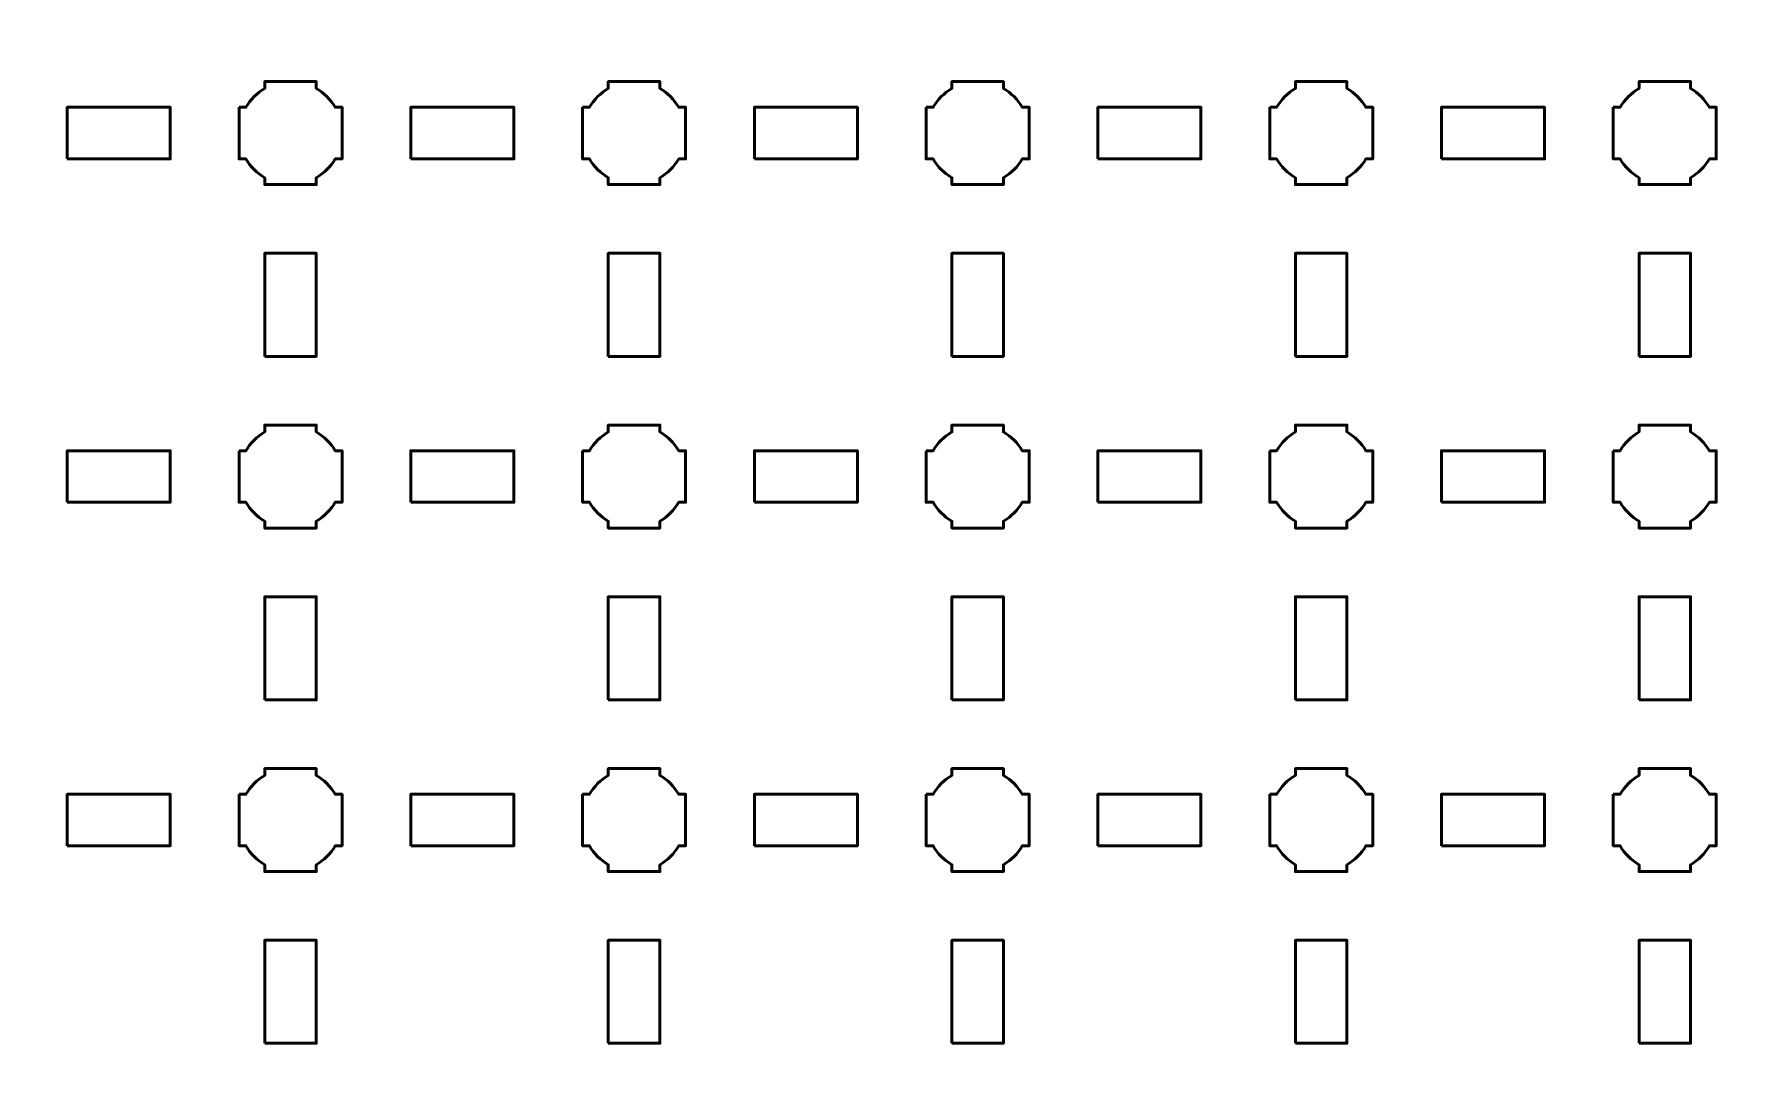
# Model space of a CAD drawing. Header units: centimetres. Extents: x -30.1 to 9.2, y -39.5 to 9.8.
# Drawn here: x -20.99 to -11, y -2.35 to 3.73 of the extents above; entities that cross this region are included whole.
import ezdxf

# ---------------------------------------------------------------- set-up
doc = ezdxf.new("R2010")
doc.units = ezdxf.units.CM
doc.header["$MEASUREMENT"] = 0
doc.layers.add('Layer 1', color=7, linetype='Continuous')

msp = doc.modelspace()

# ---------------------------------------------------------------- linework, layer by layer
at = {"layer": 'Layer 1', "lineweight": 53}
for points in [[(-20.8, 3), (-20.2, 3), (-20.2, 3.3), (-20.8, 3.3), (-20.8, 3)], [(-18.8, 3), (-18.2, 3), (-18.2, 3.3), (-18.8, 3.3), (-18.8, 3)], [(-16.8, 3), (-16.2, 3), (-16.2, 3.3), (-16.8, 3.3), (-16.8, 3)], [(-14.8, 3), (-14.2, 3), (-14.2, 3.3), (-14.8, 3.3), (-14.8, 3)], [(-12.8, 3), (-12.2, 3), (-12.2, 3.3), (-12.8, 3.3), (-12.8, 3)], [(-19.65, 1.85), (-19.35, 1.85), (-19.35, 2.45), (-19.65, 2.45), (-19.65, 1.85)], [(-17.65, 1.85), (-17.35, 1.85), (-17.35, 2.45), (-17.65, 2.45), (-17.65, 1.85)], [(-15.65, 1.85), (-15.35, 1.85), (-15.35, 2.45), (-15.65, 2.45), (-15.65, 1.85)], [(-13.65, 1.85), (-13.35, 1.85), (-13.35, 2.45), (-13.65, 2.45), (-13.65, 1.85)], [(-11.65, 1.85), (-11.35, 1.85), (-11.35, 2.45), (-11.65, 2.45), (-11.65, 1.85)], [(-20.8, 1), (-20.2, 1), (-20.2, 1.3), (-20.8, 1.3), (-20.8, 1)], [(-18.8, 1), (-18.2, 1), (-18.2, 1.3), (-18.8, 1.3), (-18.8, 1)], [(-16.8, 1), (-16.2, 1), (-16.2, 1.3), (-16.8, 1.3), (-16.8, 1)], [(-14.8, 1), (-14.2, 1), (-14.2, 1.3), (-14.8, 1.3), (-14.8, 1)], [(-12.8, 1), (-12.2, 1), (-12.2, 1.3), (-12.8, 1.3), (-12.8, 1)], [(-19.65, -0.15), (-19.35, -0.15), (-19.35, 0.45), (-19.65, 0.45), (-19.65, -0.15)], [(-17.65, -0.15), (-17.35, -0.15), (-17.35, 0.45), (-17.65, 0.45), (-17.65, -0.15)], [(-15.65, -0.15), (-15.35, -0.15), (-15.35, 0.45), (-15.65, 0.45), (-15.65, -0.15)], [(-13.65, -0.15), (-13.35, -0.15), (-13.35, 0.45), (-13.65, 0.45), (-13.65, -0.15)], [(-11.65, -0.15), (-11.35, -0.15), (-11.35, 0.45), (-11.65, 0.45), (-11.65, -0.15)], [(-20.8, -1), (-20.2, -1), (-20.2, -0.7), (-20.8, -0.7), (-20.8, -1)], [(-18.8, -1), (-18.2, -1), (-18.2, -0.7), (-18.8, -0.7), (-18.8, -1)], [(-16.8, -1), (-16.2, -1), (-16.2, -0.7), (-16.8, -0.7), (-16.8, -1)], [(-14.8, -1), (-14.2, -1), (-14.2, -0.7), (-14.8, -0.7), (-14.8, -1)], [(-12.8, -1), (-12.2, -1), (-12.2, -0.7), (-12.8, -0.7), (-12.8, -1)], [(-19.65, -2.15), (-19.35, -2.15), (-19.35, -1.55), (-19.65, -1.55), (-19.65, -2.15)], [(-17.65, -2.15), (-17.35, -2.15), (-17.35, -1.55), (-17.65, -1.55), (-17.65, -2.15)], [(-15.65, -2.15), (-15.35, -2.15), (-15.35, -1.55), (-15.65, -1.55), (-15.65, -2.15)], [(-13.65, -2.15), (-13.35, -2.15), (-13.35, -1.55), (-13.65, -1.55), (-13.65, -2.15)], [(-11.65, -2.15), (-11.35, -2.15), (-11.35, -1.55), (-11.65, -1.55), (-11.65, -2.15)]]:
    msp.add_lwpolyline(points, close=True, dxfattribs=at)
for points, knots in [([(-30.15, -39), (-30.15, -39), (-30.15, 9.3), (-30.15, 9.3), (-30.15, 9.3), (-30.15, 9.57609), (-29.92609, 9.8), (-29.65, 9.8), (-29.65, 9.8), (-29.65, 9.8), (8.65, 9.8), (8.65, 9.8), (8.65, 9.8), (8.92609, 9.8), (9.15, 9.57609), (9.15, 9.3), (9.15, 9.3), (9.15, 9.3), (9.15, -39), (9.15, -39), (9.15, -39), (9.15, -39.27609), (8.92609, -39.5), (8.65, -39.5), (8.65, -39.5), (8.65, -39.5), (-29.65, -39.5), (-29.65, -39.5), (-29.65, -39.5), (-29.92609, -39.5), (-30.15, -39.27609), (-30.15, -39)], [0, 0, 0, 0, 0.125, 0.125, 0.125, 0.125, 0.25, 0.25, 0.25, 0.25, 0.375, 0.375, 0.375, 0.375, 0.5, 0.5, 0.5, 0.5, 0.625, 0.625, 0.625, 0.625, 0.75, 0.75, 0.75, 0.75, 0.875, 0.875, 0.875, 0.875, 1, 1, 1, 1]), ([(-19.8, 3.3), (-19.8, 3.3), (-19.75985, 3.3), (-19.75985, 3.3), (-19.75985, 3.3), (-19.7335, 3.34553), (-19.69553, 3.3835), (-19.65, 3.40985), (-19.65, 3.40985), (-19.65, 3.40985), (-19.65, 3.45), (-19.65, 3.45), (-19.65, 3.45), (-19.65, 3.45), (-19.5, 3.45), (-19.5, 3.45), (-19.5, 3.45), (-19.5, 3.45), (-19.35, 3.45), (-19.35, 3.45), (-19.35, 3.45), (-19.35, 3.45), (-19.35, 3.40985), (-19.35, 3.40985), (-19.35, 3.40985), (-19.30447, 3.3835), (-19.2665, 3.34553), (-19.24015, 3.3), (-19.24015, 3.3), (-19.24015, 3.3), (-19.2, 3.3), (-19.2, 3.3), (-19.2, 3.3), (-19.2, 3.3), (-19.2, 3.15), (-19.2, 3.15), (-19.2, 3.15), (-19.2, 3.15), (-19.2, 3), (-19.2, 3), (-19.2, 3), (-19.2, 3), (-19.24015, 3), (-19.24015, 3), (-19.24015, 3), (-19.2665, 2.95447), (-19.30447, 2.9165), (-19.35, 2.89015), (-19.35, 2.89015), (-19.35, 2.89015), (-19.35, 2.85), (-19.35, 2.85), (-19.35, 2.85), (-19.35, 2.85), (-19.5, 2.85), (-19.5, 2.85), (-19.5, 2.85), (-19.5, 2.85), (-19.65, 2.85), (-19.65, 2.85), (-19.65, 2.85), (-19.65, 2.85), (-19.65, 2.89015), (-19.65, 2.89015), (-19.65, 2.89015), (-19.69553, 2.9165), (-19.7335, 2.95447), (-19.75985, 3), (-19.75985, 3), (-19.75985, 3), (-19.8, 3), (-19.8, 3), (-19.8, 3), (-19.8, 3), (-19.8, 3.15), (-19.8, 3.15), (-19.8, 3.15), (-19.8, 3.15), (-19.8, 3.3), (-19.8, 3.3)], [0, 0, 0, 0, 0.05, 0.05, 0.05, 0.05, 0.1, 0.1, 0.1, 0.1, 0.15, 0.15, 0.15, 0.15, 0.2, 0.2, 0.2, 0.2, 0.25, 0.25, 0.25, 0.25, 0.3, 0.3, 0.3, 0.3, 0.35, 0.35, 0.35, 0.35, 0.4, 0.4, 0.4, 0.4, 0.45, 0.45, 0.45, 0.45, 0.5, 0.5, 0.5, 0.5, 0.55, 0.55, 0.55, 0.55, 0.6, 0.6, 0.6, 0.6, 0.65, 0.65, 0.65, 0.65, 0.7, 0.7, 0.7, 0.7, 0.75, 0.75, 0.75, 0.75, 0.8, 0.8, 0.8, 0.8, 0.85, 0.85, 0.85, 0.85, 0.9, 0.9, 0.9, 0.9, 0.95, 0.95, 0.95, 0.95, 1, 1, 1, 1]), ([(-17.8, 3.3), (-17.8, 3.3), (-17.75985, 3.3), (-17.75985, 3.3), (-17.75985, 3.3), (-17.7335, 3.34553), (-17.69553, 3.3835), (-17.65, 3.40985), (-17.65, 3.40985), (-17.65, 3.40985), (-17.65, 3.45), (-17.65, 3.45), (-17.65, 3.45), (-17.65, 3.45), (-17.5, 3.45), (-17.5, 3.45), (-17.5, 3.45), (-17.5, 3.45), (-17.35, 3.45), (-17.35, 3.45), (-17.35, 3.45), (-17.35, 3.45), (-17.35, 3.40985), (-17.35, 3.40985), (-17.35, 3.40985), (-17.30447, 3.3835), (-17.2665, 3.34553), (-17.24015, 3.3), (-17.24015, 3.3), (-17.24015, 3.3), (-17.2, 3.3), (-17.2, 3.3), (-17.2, 3.3), (-17.2, 3.3), (-17.2, 3.15), (-17.2, 3.15), (-17.2, 3.15), (-17.2, 3.15), (-17.2, 3), (-17.2, 3), (-17.2, 3), (-17.2, 3), (-17.24015, 3), (-17.24015, 3), (-17.24015, 3), (-17.2665, 2.95447), (-17.30447, 2.9165), (-17.35, 2.89015), (-17.35, 2.89015), (-17.35, 2.89015), (-17.35, 2.85), (-17.35, 2.85), (-17.35, 2.85), (-17.35, 2.85), (-17.5, 2.85), (-17.5, 2.85), (-17.5, 2.85), (-17.5, 2.85), (-17.65, 2.85), (-17.65, 2.85), (-17.65, 2.85), (-17.65, 2.85), (-17.65, 2.89015), (-17.65, 2.89015), (-17.65, 2.89015), (-17.69553, 2.9165), (-17.7335, 2.95447), (-17.75985, 3), (-17.75985, 3), (-17.75985, 3), (-17.8, 3), (-17.8, 3), (-17.8, 3), (-17.8, 3), (-17.8, 3.15), (-17.8, 3.15), (-17.8, 3.15), (-17.8, 3.15), (-17.8, 3.3), (-17.8, 3.3)], [0, 0, 0, 0, 0.05, 0.05, 0.05, 0.05, 0.1, 0.1, 0.1, 0.1, 0.15, 0.15, 0.15, 0.15, 0.2, 0.2, 0.2, 0.2, 0.25, 0.25, 0.25, 0.25, 0.3, 0.3, 0.3, 0.3, 0.35, 0.35, 0.35, 0.35, 0.4, 0.4, 0.4, 0.4, 0.45, 0.45, 0.45, 0.45, 0.5, 0.5, 0.5, 0.5, 0.55, 0.55, 0.55, 0.55, 0.6, 0.6, 0.6, 0.6, 0.65, 0.65, 0.65, 0.65, 0.7, 0.7, 0.7, 0.7, 0.75, 0.75, 0.75, 0.75, 0.8, 0.8, 0.8, 0.8, 0.85, 0.85, 0.85, 0.85, 0.9, 0.9, 0.9, 0.9, 0.95, 0.95, 0.95, 0.95, 1, 1, 1, 1]), ([(-15.8, 3.3), (-15.8, 3.3), (-15.75985, 3.3), (-15.75985, 3.3), (-15.75985, 3.3), (-15.7335, 3.34553), (-15.69553, 3.3835), (-15.65, 3.40985), (-15.65, 3.40985), (-15.65, 3.40985), (-15.65, 3.45), (-15.65, 3.45), (-15.65, 3.45), (-15.65, 3.45), (-15.5, 3.45), (-15.5, 3.45), (-15.5, 3.45), (-15.5, 3.45), (-15.35, 3.45), (-15.35, 3.45), (-15.35, 3.45), (-15.35, 3.45), (-15.35, 3.40985), (-15.35, 3.40985), (-15.35, 3.40985), (-15.30447, 3.3835), (-15.2665, 3.34553), (-15.24015, 3.3), (-15.24015, 3.3), (-15.24015, 3.3), (-15.2, 3.3), (-15.2, 3.3), (-15.2, 3.3), (-15.2, 3.3), (-15.2, 3.15), (-15.2, 3.15), (-15.2, 3.15), (-15.2, 3.15), (-15.2, 3), (-15.2, 3), (-15.2, 3), (-15.2, 3), (-15.24015, 3), (-15.24015, 3), (-15.24015, 3), (-15.2665, 2.95447), (-15.30447, 2.9165), (-15.35, 2.89015), (-15.35, 2.89015), (-15.35, 2.89015), (-15.35, 2.85), (-15.35, 2.85), (-15.35, 2.85), (-15.35, 2.85), (-15.5, 2.85), (-15.5, 2.85), (-15.5, 2.85), (-15.5, 2.85), (-15.65, 2.85), (-15.65, 2.85), (-15.65, 2.85), (-15.65, 2.85), (-15.65, 2.89015), (-15.65, 2.89015), (-15.65, 2.89015), (-15.69553, 2.9165), (-15.7335, 2.95447), (-15.75985, 3), (-15.75985, 3), (-15.75985, 3), (-15.8, 3), (-15.8, 3), (-15.8, 3), (-15.8, 3), (-15.8, 3.15), (-15.8, 3.15), (-15.8, 3.15), (-15.8, 3.15), (-15.8, 3.3), (-15.8, 3.3)], [0, 0, 0, 0, 0.05, 0.05, 0.05, 0.05, 0.1, 0.1, 0.1, 0.1, 0.15, 0.15, 0.15, 0.15, 0.2, 0.2, 0.2, 0.2, 0.25, 0.25, 0.25, 0.25, 0.3, 0.3, 0.3, 0.3, 0.35, 0.35, 0.35, 0.35, 0.4, 0.4, 0.4, 0.4, 0.45, 0.45, 0.45, 0.45, 0.5, 0.5, 0.5, 0.5, 0.55, 0.55, 0.55, 0.55, 0.6, 0.6, 0.6, 0.6, 0.65, 0.65, 0.65, 0.65, 0.7, 0.7, 0.7, 0.7, 0.75, 0.75, 0.75, 0.75, 0.8, 0.8, 0.8, 0.8, 0.85, 0.85, 0.85, 0.85, 0.9, 0.9, 0.9, 0.9, 0.95, 0.95, 0.95, 0.95, 1, 1, 1, 1]), ([(-13.8, 3.3), (-13.8, 3.3), (-13.75985, 3.3), (-13.75985, 3.3), (-13.75985, 3.3), (-13.7335, 3.34553), (-13.69553, 3.3835), (-13.65, 3.40985), (-13.65, 3.40985), (-13.65, 3.40985), (-13.65, 3.45), (-13.65, 3.45), (-13.65, 3.45), (-13.65, 3.45), (-13.5, 3.45), (-13.5, 3.45), (-13.5, 3.45), (-13.5, 3.45), (-13.35, 3.45), (-13.35, 3.45), (-13.35, 3.45), (-13.35, 3.45), (-13.35, 3.40985), (-13.35, 3.40985), (-13.35, 3.40985), (-13.30447, 3.3835), (-13.2665, 3.34553), (-13.24015, 3.3), (-13.24015, 3.3), (-13.24015, 3.3), (-13.2, 3.3), (-13.2, 3.3), (-13.2, 3.3), (-13.2, 3.3), (-13.2, 3.15), (-13.2, 3.15), (-13.2, 3.15), (-13.2, 3.15), (-13.2, 3), (-13.2, 3), (-13.2, 3), (-13.2, 3), (-13.24015, 3), (-13.24015, 3), (-13.24015, 3), (-13.2665, 2.95447), (-13.30447, 2.9165), (-13.35, 2.89015), (-13.35, 2.89015), (-13.35, 2.89015), (-13.35, 2.85), (-13.35, 2.85), (-13.35, 2.85), (-13.35, 2.85), (-13.5, 2.85), (-13.5, 2.85), (-13.5, 2.85), (-13.5, 2.85), (-13.65, 2.85), (-13.65, 2.85), (-13.65, 2.85), (-13.65, 2.85), (-13.65, 2.89015), (-13.65, 2.89015), (-13.65, 2.89015), (-13.69553, 2.9165), (-13.7335, 2.95447), (-13.75985, 3), (-13.75985, 3), (-13.75985, 3), (-13.8, 3), (-13.8, 3), (-13.8, 3), (-13.8, 3), (-13.8, 3.15), (-13.8, 3.15), (-13.8, 3.15), (-13.8, 3.15), (-13.8, 3.3), (-13.8, 3.3)], [0, 0, 0, 0, 0.05, 0.05, 0.05, 0.05, 0.1, 0.1, 0.1, 0.1, 0.15, 0.15, 0.15, 0.15, 0.2, 0.2, 0.2, 0.2, 0.25, 0.25, 0.25, 0.25, 0.3, 0.3, 0.3, 0.3, 0.35, 0.35, 0.35, 0.35, 0.4, 0.4, 0.4, 0.4, 0.45, 0.45, 0.45, 0.45, 0.5, 0.5, 0.5, 0.5, 0.55, 0.55, 0.55, 0.55, 0.6, 0.6, 0.6, 0.6, 0.65, 0.65, 0.65, 0.65, 0.7, 0.7, 0.7, 0.7, 0.75, 0.75, 0.75, 0.75, 0.8, 0.8, 0.8, 0.8, 0.85, 0.85, 0.85, 0.85, 0.9, 0.9, 0.9, 0.9, 0.95, 0.95, 0.95, 0.95, 1, 1, 1, 1]), ([(-11.8, 3.3), (-11.8, 3.3), (-11.75985, 3.3), (-11.75985, 3.3), (-11.75985, 3.3), (-11.7335, 3.34553), (-11.69553, 3.3835), (-11.65, 3.40985), (-11.65, 3.40985), (-11.65, 3.40985), (-11.65, 3.45), (-11.65, 3.45), (-11.65, 3.45), (-11.65, 3.45), (-11.5, 3.45), (-11.5, 3.45), (-11.5, 3.45), (-11.5, 3.45), (-11.35, 3.45), (-11.35, 3.45), (-11.35, 3.45), (-11.35, 3.45), (-11.35, 3.40985), (-11.35, 3.40985), (-11.35, 3.40985), (-11.30447, 3.3835), (-11.2665, 3.34553), (-11.24015, 3.3), (-11.24015, 3.3), (-11.24015, 3.3), (-11.2, 3.3), (-11.2, 3.3), (-11.2, 3.3), (-11.2, 3.3), (-11.2, 3.15), (-11.2, 3.15), (-11.2, 3.15), (-11.2, 3.15), (-11.2, 3), (-11.2, 3), (-11.2, 3), (-11.2, 3), (-11.24015, 3), (-11.24015, 3), (-11.24015, 3), (-11.2665, 2.95447), (-11.30447, 2.9165), (-11.35, 2.89015), (-11.35, 2.89015), (-11.35, 2.89015), (-11.35, 2.85), (-11.35, 2.85), (-11.35, 2.85), (-11.35, 2.85), (-11.5, 2.85), (-11.5, 2.85), (-11.5, 2.85), (-11.5, 2.85), (-11.65, 2.85), (-11.65, 2.85), (-11.65, 2.85), (-11.65, 2.85), (-11.65, 2.89015), (-11.65, 2.89015), (-11.65, 2.89015), (-11.69553, 2.9165), (-11.7335, 2.95447), (-11.75985, 3), (-11.75985, 3), (-11.75985, 3), (-11.8, 3), (-11.8, 3), (-11.8, 3), (-11.8, 3), (-11.8, 3.15), (-11.8, 3.15), (-11.8, 3.15), (-11.8, 3.15), (-11.8, 3.3), (-11.8, 3.3)], [0, 0, 0, 0, 0.05, 0.05, 0.05, 0.05, 0.1, 0.1, 0.1, 0.1, 0.15, 0.15, 0.15, 0.15, 0.2, 0.2, 0.2, 0.2, 0.25, 0.25, 0.25, 0.25, 0.3, 0.3, 0.3, 0.3, 0.35, 0.35, 0.35, 0.35, 0.4, 0.4, 0.4, 0.4, 0.45, 0.45, 0.45, 0.45, 0.5, 0.5, 0.5, 0.5, 0.55, 0.55, 0.55, 0.55, 0.6, 0.6, 0.6, 0.6, 0.65, 0.65, 0.65, 0.65, 0.7, 0.7, 0.7, 0.7, 0.75, 0.75, 0.75, 0.75, 0.8, 0.8, 0.8, 0.8, 0.85, 0.85, 0.85, 0.85, 0.9, 0.9, 0.9, 0.9, 0.95, 0.95, 0.95, 0.95, 1, 1, 1, 1]), ([(-19.8, 1.3), (-19.8, 1.3), (-19.75985, 1.3), (-19.75985, 1.3), (-19.75985, 1.3), (-19.7335, 1.34553), (-19.69553, 1.3835), (-19.65, 1.40985), (-19.65, 1.40985), (-19.65, 1.40985), (-19.65, 1.45), (-19.65, 1.45), (-19.65, 1.45), (-19.65, 1.45), (-19.5, 1.45), (-19.5, 1.45), (-19.5, 1.45), (-19.5, 1.45), (-19.35, 1.45), (-19.35, 1.45), (-19.35, 1.45), (-19.35, 1.45), (-19.35, 1.40985), (-19.35, 1.40985), (-19.35, 1.40985), (-19.30447, 1.3835), (-19.2665, 1.34553), (-19.24015, 1.3), (-19.24015, 1.3), (-19.24015, 1.3), (-19.2, 1.3), (-19.2, 1.3), (-19.2, 1.3), (-19.2, 1.3), (-19.2, 1.15), (-19.2, 1.15), (-19.2, 1.15), (-19.2, 1.15), (-19.2, 1), (-19.2, 1), (-19.2, 1), (-19.2, 1), (-19.24015, 1), (-19.24015, 1), (-19.24015, 1), (-19.2665, 0.95447), (-19.30447, 0.9165), (-19.35, 0.89015), (-19.35, 0.89015), (-19.35, 0.89015), (-19.35, 0.85), (-19.35, 0.85), (-19.35, 0.85), (-19.35, 0.85), (-19.5, 0.85), (-19.5, 0.85), (-19.5, 0.85), (-19.5, 0.85), (-19.65, 0.85), (-19.65, 0.85), (-19.65, 0.85), (-19.65, 0.85), (-19.65, 0.89015), (-19.65, 0.89015), (-19.65, 0.89015), (-19.69553, 0.9165), (-19.7335, 0.95447), (-19.75985, 1), (-19.75985, 1), (-19.75985, 1), (-19.8, 1), (-19.8, 1), (-19.8, 1), (-19.8, 1), (-19.8, 1.15), (-19.8, 1.15), (-19.8, 1.15), (-19.8, 1.15), (-19.8, 1.3), (-19.8, 1.3)], [0, 0, 0, 0, 0.05, 0.05, 0.05, 0.05, 0.1, 0.1, 0.1, 0.1, 0.15, 0.15, 0.15, 0.15, 0.2, 0.2, 0.2, 0.2, 0.25, 0.25, 0.25, 0.25, 0.3, 0.3, 0.3, 0.3, 0.35, 0.35, 0.35, 0.35, 0.4, 0.4, 0.4, 0.4, 0.45, 0.45, 0.45, 0.45, 0.5, 0.5, 0.5, 0.5, 0.55, 0.55, 0.55, 0.55, 0.6, 0.6, 0.6, 0.6, 0.65, 0.65, 0.65, 0.65, 0.7, 0.7, 0.7, 0.7, 0.75, 0.75, 0.75, 0.75, 0.8, 0.8, 0.8, 0.8, 0.85, 0.85, 0.85, 0.85, 0.9, 0.9, 0.9, 0.9, 0.95, 0.95, 0.95, 0.95, 1, 1, 1, 1]), ([(-17.8, 1.3), (-17.8, 1.3), (-17.75985, 1.3), (-17.75985, 1.3), (-17.75985, 1.3), (-17.7335, 1.34553), (-17.69553, 1.3835), (-17.65, 1.40985), (-17.65, 1.40985), (-17.65, 1.40985), (-17.65, 1.45), (-17.65, 1.45), (-17.65, 1.45), (-17.65, 1.45), (-17.5, 1.45), (-17.5, 1.45), (-17.5, 1.45), (-17.5, 1.45), (-17.35, 1.45), (-17.35, 1.45), (-17.35, 1.45), (-17.35, 1.45), (-17.35, 1.40985), (-17.35, 1.40985), (-17.35, 1.40985), (-17.30447, 1.3835), (-17.2665, 1.34553), (-17.24015, 1.3), (-17.24015, 1.3), (-17.24015, 1.3), (-17.2, 1.3), (-17.2, 1.3), (-17.2, 1.3), (-17.2, 1.3), (-17.2, 1.15), (-17.2, 1.15), (-17.2, 1.15), (-17.2, 1.15), (-17.2, 1), (-17.2, 1), (-17.2, 1), (-17.2, 1), (-17.24015, 1), (-17.24015, 1), (-17.24015, 1), (-17.2665, 0.95447), (-17.30447, 0.9165), (-17.35, 0.89015), (-17.35, 0.89015), (-17.35, 0.89015), (-17.35, 0.85), (-17.35, 0.85), (-17.35, 0.85), (-17.35, 0.85), (-17.5, 0.85), (-17.5, 0.85), (-17.5, 0.85), (-17.5, 0.85), (-17.65, 0.85), (-17.65, 0.85), (-17.65, 0.85), (-17.65, 0.85), (-17.65, 0.89015), (-17.65, 0.89015), (-17.65, 0.89015), (-17.69553, 0.9165), (-17.7335, 0.95447), (-17.75985, 1), (-17.75985, 1), (-17.75985, 1), (-17.8, 1), (-17.8, 1), (-17.8, 1), (-17.8, 1), (-17.8, 1.15), (-17.8, 1.15), (-17.8, 1.15), (-17.8, 1.15), (-17.8, 1.3), (-17.8, 1.3)], [0, 0, 0, 0, 0.05, 0.05, 0.05, 0.05, 0.1, 0.1, 0.1, 0.1, 0.15, 0.15, 0.15, 0.15, 0.2, 0.2, 0.2, 0.2, 0.25, 0.25, 0.25, 0.25, 0.3, 0.3, 0.3, 0.3, 0.35, 0.35, 0.35, 0.35, 0.4, 0.4, 0.4, 0.4, 0.45, 0.45, 0.45, 0.45, 0.5, 0.5, 0.5, 0.5, 0.55, 0.55, 0.55, 0.55, 0.6, 0.6, 0.6, 0.6, 0.65, 0.65, 0.65, 0.65, 0.7, 0.7, 0.7, 0.7, 0.75, 0.75, 0.75, 0.75, 0.8, 0.8, 0.8, 0.8, 0.85, 0.85, 0.85, 0.85, 0.9, 0.9, 0.9, 0.9, 0.95, 0.95, 0.95, 0.95, 1, 1, 1, 1]), ([(-15.8, 1.3), (-15.8, 1.3), (-15.75985, 1.3), (-15.75985, 1.3), (-15.75985, 1.3), (-15.7335, 1.34553), (-15.69553, 1.3835), (-15.65, 1.40985), (-15.65, 1.40985), (-15.65, 1.40985), (-15.65, 1.45), (-15.65, 1.45), (-15.65, 1.45), (-15.65, 1.45), (-15.5, 1.45), (-15.5, 1.45), (-15.5, 1.45), (-15.5, 1.45), (-15.35, 1.45), (-15.35, 1.45), (-15.35, 1.45), (-15.35, 1.45), (-15.35, 1.40985), (-15.35, 1.40985), (-15.35, 1.40985), (-15.30447, 1.3835), (-15.2665, 1.34553), (-15.24015, 1.3), (-15.24015, 1.3), (-15.24015, 1.3), (-15.2, 1.3), (-15.2, 1.3), (-15.2, 1.3), (-15.2, 1.3), (-15.2, 1.15), (-15.2, 1.15), (-15.2, 1.15), (-15.2, 1.15), (-15.2, 1), (-15.2, 1), (-15.2, 1), (-15.2, 1), (-15.24015, 1), (-15.24015, 1), (-15.24015, 1), (-15.2665, 0.95447), (-15.30447, 0.9165), (-15.35, 0.89015), (-15.35, 0.89015), (-15.35, 0.89015), (-15.35, 0.85), (-15.35, 0.85), (-15.35, 0.85), (-15.35, 0.85), (-15.5, 0.85), (-15.5, 0.85), (-15.5, 0.85), (-15.5, 0.85), (-15.65, 0.85), (-15.65, 0.85), (-15.65, 0.85), (-15.65, 0.85), (-15.65, 0.89015), (-15.65, 0.89015), (-15.65, 0.89015), (-15.69553, 0.9165), (-15.7335, 0.95447), (-15.75985, 1), (-15.75985, 1), (-15.75985, 1), (-15.8, 1), (-15.8, 1), (-15.8, 1), (-15.8, 1), (-15.8, 1.15), (-15.8, 1.15), (-15.8, 1.15), (-15.8, 1.15), (-15.8, 1.3), (-15.8, 1.3)], [0, 0, 0, 0, 0.05, 0.05, 0.05, 0.05, 0.1, 0.1, 0.1, 0.1, 0.15, 0.15, 0.15, 0.15, 0.2, 0.2, 0.2, 0.2, 0.25, 0.25, 0.25, 0.25, 0.3, 0.3, 0.3, 0.3, 0.35, 0.35, 0.35, 0.35, 0.4, 0.4, 0.4, 0.4, 0.45, 0.45, 0.45, 0.45, 0.5, 0.5, 0.5, 0.5, 0.55, 0.55, 0.55, 0.55, 0.6, 0.6, 0.6, 0.6, 0.65, 0.65, 0.65, 0.65, 0.7, 0.7, 0.7, 0.7, 0.75, 0.75, 0.75, 0.75, 0.8, 0.8, 0.8, 0.8, 0.85, 0.85, 0.85, 0.85, 0.9, 0.9, 0.9, 0.9, 0.95, 0.95, 0.95, 0.95, 1, 1, 1, 1]), ([(-13.8, 1.3), (-13.8, 1.3), (-13.75985, 1.3), (-13.75985, 1.3), (-13.75985, 1.3), (-13.7335, 1.34553), (-13.69553, 1.3835), (-13.65, 1.40985), (-13.65, 1.40985), (-13.65, 1.40985), (-13.65, 1.45), (-13.65, 1.45), (-13.65, 1.45), (-13.65, 1.45), (-13.5, 1.45), (-13.5, 1.45), (-13.5, 1.45), (-13.5, 1.45), (-13.35, 1.45), (-13.35, 1.45), (-13.35, 1.45), (-13.35, 1.45), (-13.35, 1.40985), (-13.35, 1.40985), (-13.35, 1.40985), (-13.30447, 1.3835), (-13.2665, 1.34553), (-13.24015, 1.3), (-13.24015, 1.3), (-13.24015, 1.3), (-13.2, 1.3), (-13.2, 1.3), (-13.2, 1.3), (-13.2, 1.3), (-13.2, 1.15), (-13.2, 1.15), (-13.2, 1.15), (-13.2, 1.15), (-13.2, 1), (-13.2, 1), (-13.2, 1), (-13.2, 1), (-13.24015, 1), (-13.24015, 1), (-13.24015, 1), (-13.2665, 0.95447), (-13.30447, 0.9165), (-13.35, 0.89015), (-13.35, 0.89015), (-13.35, 0.89015), (-13.35, 0.85), (-13.35, 0.85), (-13.35, 0.85), (-13.35, 0.85), (-13.5, 0.85), (-13.5, 0.85), (-13.5, 0.85), (-13.5, 0.85), (-13.65, 0.85), (-13.65, 0.85), (-13.65, 0.85), (-13.65, 0.85), (-13.65, 0.89015), (-13.65, 0.89015), (-13.65, 0.89015), (-13.69553, 0.9165), (-13.7335, 0.95447), (-13.75985, 1), (-13.75985, 1), (-13.75985, 1), (-13.8, 1), (-13.8, 1), (-13.8, 1), (-13.8, 1), (-13.8, 1.15), (-13.8, 1.15), (-13.8, 1.15), (-13.8, 1.15), (-13.8, 1.3), (-13.8, 1.3)], [0, 0, 0, 0, 0.05, 0.05, 0.05, 0.05, 0.1, 0.1, 0.1, 0.1, 0.15, 0.15, 0.15, 0.15, 0.2, 0.2, 0.2, 0.2, 0.25, 0.25, 0.25, 0.25, 0.3, 0.3, 0.3, 0.3, 0.35, 0.35, 0.35, 0.35, 0.4, 0.4, 0.4, 0.4, 0.45, 0.45, 0.45, 0.45, 0.5, 0.5, 0.5, 0.5, 0.55, 0.55, 0.55, 0.55, 0.6, 0.6, 0.6, 0.6, 0.65, 0.65, 0.65, 0.65, 0.7, 0.7, 0.7, 0.7, 0.75, 0.75, 0.75, 0.75, 0.8, 0.8, 0.8, 0.8, 0.85, 0.85, 0.85, 0.85, 0.9, 0.9, 0.9, 0.9, 0.95, 0.95, 0.95, 0.95, 1, 1, 1, 1]), ([(-11.8, 1.3), (-11.8, 1.3), (-11.75985, 1.3), (-11.75985, 1.3), (-11.75985, 1.3), (-11.7335, 1.34553), (-11.69553, 1.3835), (-11.65, 1.40985), (-11.65, 1.40985), (-11.65, 1.40985), (-11.65, 1.45), (-11.65, 1.45), (-11.65, 1.45), (-11.65, 1.45), (-11.5, 1.45), (-11.5, 1.45), (-11.5, 1.45), (-11.5, 1.45), (-11.35, 1.45), (-11.35, 1.45), (-11.35, 1.45), (-11.35, 1.45), (-11.35, 1.40985), (-11.35, 1.40985), (-11.35, 1.40985), (-11.30447, 1.3835), (-11.2665, 1.34553), (-11.24015, 1.3), (-11.24015, 1.3), (-11.24015, 1.3), (-11.2, 1.3), (-11.2, 1.3), (-11.2, 1.3), (-11.2, 1.3), (-11.2, 1.15), (-11.2, 1.15), (-11.2, 1.15), (-11.2, 1.15), (-11.2, 1), (-11.2, 1), (-11.2, 1), (-11.2, 1), (-11.24015, 1), (-11.24015, 1), (-11.24015, 1), (-11.2665, 0.95447), (-11.30447, 0.9165), (-11.35, 0.89015), (-11.35, 0.89015), (-11.35, 0.89015), (-11.35, 0.85), (-11.35, 0.85), (-11.35, 0.85), (-11.35, 0.85), (-11.5, 0.85), (-11.5, 0.85), (-11.5, 0.85), (-11.5, 0.85), (-11.65, 0.85), (-11.65, 0.85), (-11.65, 0.85), (-11.65, 0.85), (-11.65, 0.89015), (-11.65, 0.89015), (-11.65, 0.89015), (-11.69553, 0.9165), (-11.7335, 0.95447), (-11.75985, 1), (-11.75985, 1), (-11.75985, 1), (-11.8, 1), (-11.8, 1), (-11.8, 1), (-11.8, 1), (-11.8, 1.15), (-11.8, 1.15), (-11.8, 1.15), (-11.8, 1.15), (-11.8, 1.3), (-11.8, 1.3)], [0, 0, 0, 0, 0.05, 0.05, 0.05, 0.05, 0.1, 0.1, 0.1, 0.1, 0.15, 0.15, 0.15, 0.15, 0.2, 0.2, 0.2, 0.2, 0.25, 0.25, 0.25, 0.25, 0.3, 0.3, 0.3, 0.3, 0.35, 0.35, 0.35, 0.35, 0.4, 0.4, 0.4, 0.4, 0.45, 0.45, 0.45, 0.45, 0.5, 0.5, 0.5, 0.5, 0.55, 0.55, 0.55, 0.55, 0.6, 0.6, 0.6, 0.6, 0.65, 0.65, 0.65, 0.65, 0.7, 0.7, 0.7, 0.7, 0.75, 0.75, 0.75, 0.75, 0.8, 0.8, 0.8, 0.8, 0.85, 0.85, 0.85, 0.85, 0.9, 0.9, 0.9, 0.9, 0.95, 0.95, 0.95, 0.95, 1, 1, 1, 1]), ([(-19.8, -0.7), (-19.8, -0.7), (-19.75985, -0.7), (-19.75985, -0.7), (-19.75985, -0.7), (-19.7335, -0.65447), (-19.69553, -0.6165), (-19.65, -0.59015), (-19.65, -0.59015), (-19.65, -0.59015), (-19.65, -0.55), (-19.65, -0.55), (-19.65, -0.55), (-19.65, -0.55), (-19.5, -0.55), (-19.5, -0.55), (-19.5, -0.55), (-19.5, -0.55), (-19.35, -0.55), (-19.35, -0.55), (-19.35, -0.55), (-19.35, -0.55), (-19.35, -0.59015), (-19.35, -0.59015), (-19.35, -0.59015), (-19.30447, -0.6165), (-19.2665, -0.65447), (-19.24015, -0.7), (-19.24015, -0.7), (-19.24015, -0.7), (-19.2, -0.7), (-19.2, -0.7), (-19.2, -0.7), (-19.2, -0.7), (-19.2, -0.85), (-19.2, -0.85), (-19.2, -0.85), (-19.2, -0.85), (-19.2, -1), (-19.2, -1), (-19.2, -1), (-19.2, -1), (-19.24015, -1), (-19.24015, -1), (-19.24015, -1), (-19.2665, -1.04553), (-19.30447, -1.0835), (-19.35, -1.10985), (-19.35, -1.10985), (-19.35, -1.10985), (-19.35, -1.15), (-19.35, -1.15), (-19.35, -1.15), (-19.35, -1.15), (-19.5, -1.15), (-19.5, -1.15), (-19.5, -1.15), (-19.5, -1.15), (-19.65, -1.15), (-19.65, -1.15), (-19.65, -1.15), (-19.65, -1.15), (-19.65, -1.10985), (-19.65, -1.10985), (-19.65, -1.10985), (-19.69553, -1.0835), (-19.7335, -1.04553), (-19.75985, -1), (-19.75985, -1), (-19.75985, -1), (-19.8, -1), (-19.8, -1), (-19.8, -1), (-19.8, -1), (-19.8, -0.85), (-19.8, -0.85), (-19.8, -0.85), (-19.8, -0.85), (-19.8, -0.7), (-19.8, -0.7)], [0, 0, 0, 0, 0.05, 0.05, 0.05, 0.05, 0.1, 0.1, 0.1, 0.1, 0.15, 0.15, 0.15, 0.15, 0.2, 0.2, 0.2, 0.2, 0.25, 0.25, 0.25, 0.25, 0.3, 0.3, 0.3, 0.3, 0.35, 0.35, 0.35, 0.35, 0.4, 0.4, 0.4, 0.4, 0.45, 0.45, 0.45, 0.45, 0.5, 0.5, 0.5, 0.5, 0.55, 0.55, 0.55, 0.55, 0.6, 0.6, 0.6, 0.6, 0.65, 0.65, 0.65, 0.65, 0.7, 0.7, 0.7, 0.7, 0.75, 0.75, 0.75, 0.75, 0.8, 0.8, 0.8, 0.8, 0.85, 0.85, 0.85, 0.85, 0.9, 0.9, 0.9, 0.9, 0.95, 0.95, 0.95, 0.95, 1, 1, 1, 1]), ([(-17.8, -0.7), (-17.8, -0.7), (-17.75985, -0.7), (-17.75985, -0.7), (-17.75985, -0.7), (-17.7335, -0.65447), (-17.69553, -0.6165), (-17.65, -0.59015), (-17.65, -0.59015), (-17.65, -0.59015), (-17.65, -0.55), (-17.65, -0.55), (-17.65, -0.55), (-17.65, -0.55), (-17.5, -0.55), (-17.5, -0.55), (-17.5, -0.55), (-17.5, -0.55), (-17.35, -0.55), (-17.35, -0.55), (-17.35, -0.55), (-17.35, -0.55), (-17.35, -0.59015), (-17.35, -0.59015), (-17.35, -0.59015), (-17.30447, -0.6165), (-17.2665, -0.65447), (-17.24015, -0.7), (-17.24015, -0.7), (-17.24015, -0.7), (-17.2, -0.7), (-17.2, -0.7), (-17.2, -0.7), (-17.2, -0.7), (-17.2, -0.85), (-17.2, -0.85), (-17.2, -0.85), (-17.2, -0.85), (-17.2, -1), (-17.2, -1), (-17.2, -1), (-17.2, -1), (-17.24015, -1), (-17.24015, -1), (-17.24015, -1), (-17.2665, -1.04553), (-17.30447, -1.0835), (-17.35, -1.10985), (-17.35, -1.10985), (-17.35, -1.10985), (-17.35, -1.15), (-17.35, -1.15), (-17.35, -1.15), (-17.35, -1.15), (-17.5, -1.15), (-17.5, -1.15), (-17.5, -1.15), (-17.5, -1.15), (-17.65, -1.15), (-17.65, -1.15), (-17.65, -1.15), (-17.65, -1.15), (-17.65, -1.10985), (-17.65, -1.10985), (-17.65, -1.10985), (-17.69553, -1.0835), (-17.7335, -1.04553), (-17.75985, -1), (-17.75985, -1), (-17.75985, -1), (-17.8, -1), (-17.8, -1), (-17.8, -1), (-17.8, -1), (-17.8, -0.85), (-17.8, -0.85), (-17.8, -0.85), (-17.8, -0.85), (-17.8, -0.7), (-17.8, -0.7)], [0, 0, 0, 0, 0.05, 0.05, 0.05, 0.05, 0.1, 0.1, 0.1, 0.1, 0.15, 0.15, 0.15, 0.15, 0.2, 0.2, 0.2, 0.2, 0.25, 0.25, 0.25, 0.25, 0.3, 0.3, 0.3, 0.3, 0.35, 0.35, 0.35, 0.35, 0.4, 0.4, 0.4, 0.4, 0.45, 0.45, 0.45, 0.45, 0.5, 0.5, 0.5, 0.5, 0.55, 0.55, 0.55, 0.55, 0.6, 0.6, 0.6, 0.6, 0.65, 0.65, 0.65, 0.65, 0.7, 0.7, 0.7, 0.7, 0.75, 0.75, 0.75, 0.75, 0.8, 0.8, 0.8, 0.8, 0.85, 0.85, 0.85, 0.85, 0.9, 0.9, 0.9, 0.9, 0.95, 0.95, 0.95, 0.95, 1, 1, 1, 1]), ([(-15.8, -0.7), (-15.8, -0.7), (-15.75985, -0.7), (-15.75985, -0.7), (-15.75985, -0.7), (-15.7335, -0.65447), (-15.69553, -0.6165), (-15.65, -0.59015), (-15.65, -0.59015), (-15.65, -0.59015), (-15.65, -0.55), (-15.65, -0.55), (-15.65, -0.55), (-15.65, -0.55), (-15.5, -0.55), (-15.5, -0.55), (-15.5, -0.55), (-15.5, -0.55), (-15.35, -0.55), (-15.35, -0.55), (-15.35, -0.55), (-15.35, -0.55), (-15.35, -0.59015), (-15.35, -0.59015), (-15.35, -0.59015), (-15.30447, -0.6165), (-15.2665, -0.65447), (-15.24015, -0.7), (-15.24015, -0.7), (-15.24015, -0.7), (-15.2, -0.7), (-15.2, -0.7), (-15.2, -0.7), (-15.2, -0.7), (-15.2, -0.85), (-15.2, -0.85), (-15.2, -0.85), (-15.2, -0.85), (-15.2, -1), (-15.2, -1), (-15.2, -1), (-15.2, -1), (-15.24015, -1), (-15.24015, -1), (-15.24015, -1), (-15.2665, -1.04553), (-15.30447, -1.0835), (-15.35, -1.10985), (-15.35, -1.10985), (-15.35, -1.10985), (-15.35, -1.15), (-15.35, -1.15), (-15.35, -1.15), (-15.35, -1.15), (-15.5, -1.15), (-15.5, -1.15), (-15.5, -1.15), (-15.5, -1.15), (-15.65, -1.15), (-15.65, -1.15), (-15.65, -1.15), (-15.65, -1.15), (-15.65, -1.10985), (-15.65, -1.10985), (-15.65, -1.10985), (-15.69553, -1.0835), (-15.7335, -1.04553), (-15.75985, -1), (-15.75985, -1), (-15.75985, -1), (-15.8, -1), (-15.8, -1), (-15.8, -1), (-15.8, -1), (-15.8, -0.85), (-15.8, -0.85), (-15.8, -0.85), (-15.8, -0.85), (-15.8, -0.7), (-15.8, -0.7)], [0, 0, 0, 0, 0.05, 0.05, 0.05, 0.05, 0.1, 0.1, 0.1, 0.1, 0.15, 0.15, 0.15, 0.15, 0.2, 0.2, 0.2, 0.2, 0.25, 0.25, 0.25, 0.25, 0.3, 0.3, 0.3, 0.3, 0.35, 0.35, 0.35, 0.35, 0.4, 0.4, 0.4, 0.4, 0.45, 0.45, 0.45, 0.45, 0.5, 0.5, 0.5, 0.5, 0.55, 0.55, 0.55, 0.55, 0.6, 0.6, 0.6, 0.6, 0.65, 0.65, 0.65, 0.65, 0.7, 0.7, 0.7, 0.7, 0.75, 0.75, 0.75, 0.75, 0.8, 0.8, 0.8, 0.8, 0.85, 0.85, 0.85, 0.85, 0.9, 0.9, 0.9, 0.9, 0.95, 0.95, 0.95, 0.95, 1, 1, 1, 1]), ([(-13.8, -0.7), (-13.8, -0.7), (-13.75985, -0.7), (-13.75985, -0.7), (-13.75985, -0.7), (-13.7335, -0.65447), (-13.69553, -0.6165), (-13.65, -0.59015), (-13.65, -0.59015), (-13.65, -0.59015), (-13.65, -0.55), (-13.65, -0.55), (-13.65, -0.55), (-13.65, -0.55), (-13.5, -0.55), (-13.5, -0.55), (-13.5, -0.55), (-13.5, -0.55), (-13.35, -0.55), (-13.35, -0.55), (-13.35, -0.55), (-13.35, -0.55), (-13.35, -0.59015), (-13.35, -0.59015), (-13.35, -0.59015), (-13.30447, -0.6165), (-13.2665, -0.65447), (-13.24015, -0.7), (-13.24015, -0.7), (-13.24015, -0.7), (-13.2, -0.7), (-13.2, -0.7), (-13.2, -0.7), (-13.2, -0.7), (-13.2, -0.85), (-13.2, -0.85), (-13.2, -0.85), (-13.2, -0.85), (-13.2, -1), (-13.2, -1), (-13.2, -1), (-13.2, -1), (-13.24015, -1), (-13.24015, -1), (-13.24015, -1), (-13.2665, -1.04553), (-13.30447, -1.0835), (-13.35, -1.10985), (-13.35, -1.10985), (-13.35, -1.10985), (-13.35, -1.15), (-13.35, -1.15), (-13.35, -1.15), (-13.35, -1.15), (-13.5, -1.15), (-13.5, -1.15), (-13.5, -1.15), (-13.5, -1.15), (-13.65, -1.15), (-13.65, -1.15), (-13.65, -1.15), (-13.65, -1.15), (-13.65, -1.10985), (-13.65, -1.10985), (-13.65, -1.10985), (-13.69553, -1.0835), (-13.7335, -1.04553), (-13.75985, -1), (-13.75985, -1), (-13.75985, -1), (-13.8, -1), (-13.8, -1), (-13.8, -1), (-13.8, -1), (-13.8, -0.85), (-13.8, -0.85), (-13.8, -0.85), (-13.8, -0.85), (-13.8, -0.7), (-13.8, -0.7)], [0, 0, 0, 0, 0.05, 0.05, 0.05, 0.05, 0.1, 0.1, 0.1, 0.1, 0.15, 0.15, 0.15, 0.15, 0.2, 0.2, 0.2, 0.2, 0.25, 0.25, 0.25, 0.25, 0.3, 0.3, 0.3, 0.3, 0.35, 0.35, 0.35, 0.35, 0.4, 0.4, 0.4, 0.4, 0.45, 0.45, 0.45, 0.45, 0.5, 0.5, 0.5, 0.5, 0.55, 0.55, 0.55, 0.55, 0.6, 0.6, 0.6, 0.6, 0.65, 0.65, 0.65, 0.65, 0.7, 0.7, 0.7, 0.7, 0.75, 0.75, 0.75, 0.75, 0.8, 0.8, 0.8, 0.8, 0.85, 0.85, 0.85, 0.85, 0.9, 0.9, 0.9, 0.9, 0.95, 0.95, 0.95, 0.95, 1, 1, 1, 1]), ([(-11.8, -0.7), (-11.8, -0.7), (-11.75985, -0.7), (-11.75985, -0.7), (-11.75985, -0.7), (-11.7335, -0.65447), (-11.69553, -0.6165), (-11.65, -0.59015), (-11.65, -0.59015), (-11.65, -0.59015), (-11.65, -0.55), (-11.65, -0.55), (-11.65, -0.55), (-11.65, -0.55), (-11.5, -0.55), (-11.5, -0.55), (-11.5, -0.55), (-11.5, -0.55), (-11.35, -0.55), (-11.35, -0.55), (-11.35, -0.55), (-11.35, -0.55), (-11.35, -0.59015), (-11.35, -0.59015), (-11.35, -0.59015), (-11.30447, -0.6165), (-11.2665, -0.65447), (-11.24015, -0.7), (-11.24015, -0.7), (-11.24015, -0.7), (-11.2, -0.7), (-11.2, -0.7), (-11.2, -0.7), (-11.2, -0.7), (-11.2, -0.85), (-11.2, -0.85), (-11.2, -0.85), (-11.2, -0.85), (-11.2, -1), (-11.2, -1), (-11.2, -1), (-11.2, -1), (-11.24015, -1), (-11.24015, -1), (-11.24015, -1), (-11.2665, -1.04553), (-11.30447, -1.0835), (-11.35, -1.10985), (-11.35, -1.10985), (-11.35, -1.10985), (-11.35, -1.15), (-11.35, -1.15), (-11.35, -1.15), (-11.35, -1.15), (-11.5, -1.15), (-11.5, -1.15), (-11.5, -1.15), (-11.5, -1.15), (-11.65, -1.15), (-11.65, -1.15), (-11.65, -1.15), (-11.65, -1.15), (-11.65, -1.10985), (-11.65, -1.10985), (-11.65, -1.10985), (-11.69553, -1.0835), (-11.7335, -1.04553), (-11.75985, -1), (-11.75985, -1), (-11.75985, -1), (-11.8, -1), (-11.8, -1), (-11.8, -1), (-11.8, -1), (-11.8, -0.85), (-11.8, -0.85), (-11.8, -0.85), (-11.8, -0.85), (-11.8, -0.7), (-11.8, -0.7)], [0, 0, 0, 0, 0.05, 0.05, 0.05, 0.05, 0.1, 0.1, 0.1, 0.1, 0.15, 0.15, 0.15, 0.15, 0.2, 0.2, 0.2, 0.2, 0.25, 0.25, 0.25, 0.25, 0.3, 0.3, 0.3, 0.3, 0.35, 0.35, 0.35, 0.35, 0.4, 0.4, 0.4, 0.4, 0.45, 0.45, 0.45, 0.45, 0.5, 0.5, 0.5, 0.5, 0.55, 0.55, 0.55, 0.55, 0.6, 0.6, 0.6, 0.6, 0.65, 0.65, 0.65, 0.65, 0.7, 0.7, 0.7, 0.7, 0.75, 0.75, 0.75, 0.75, 0.8, 0.8, 0.8, 0.8, 0.85, 0.85, 0.85, 0.85, 0.9, 0.9, 0.9, 0.9, 0.95, 0.95, 0.95, 0.95, 1, 1, 1, 1])]:
    msp.add_open_spline(points, degree=3, knots=knots, dxfattribs=at)

doc.saveas('drawing.dxf')
